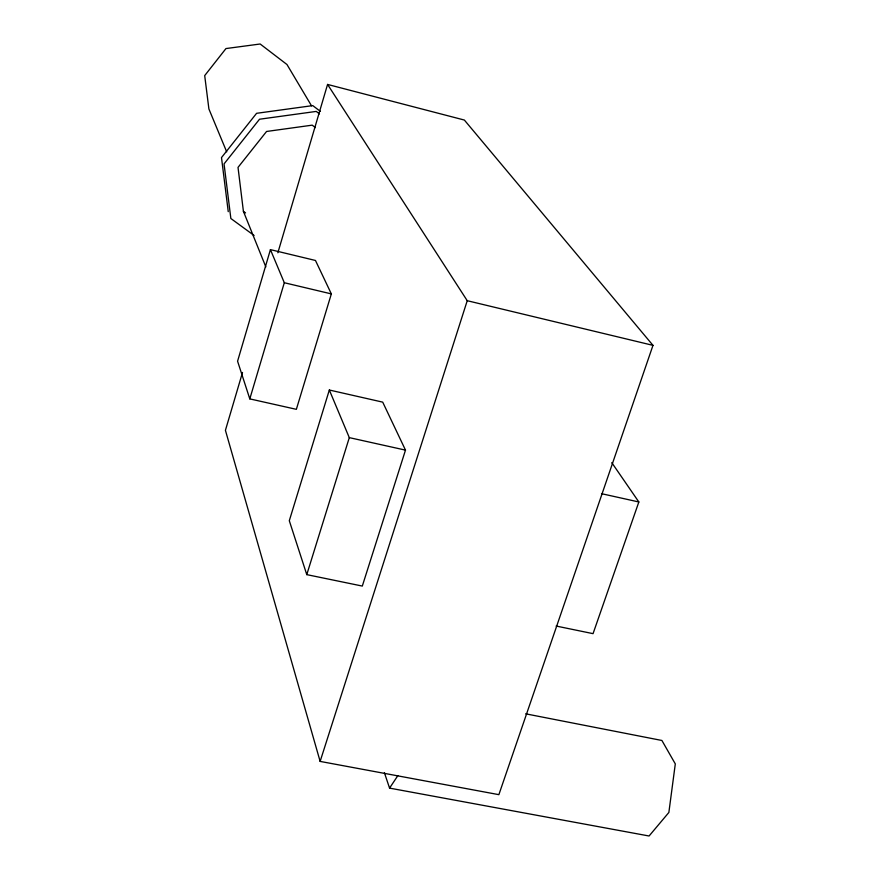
<?xml version="1.0" encoding="UTF-8"?>
<svg xmlns="http://www.w3.org/2000/svg" width="880" height="880" viewBox="0 0 880 880"><rect width="100%" height="100%" fill="white"/><g stroke="black" fill="none" stroke-linecap="round" stroke-linejoin="round"><path stroke-width="1.32" d="M270.424 249.623L237.578 361.207L249.799 398.893L296.362 409.332L331.342 293.898L315.469 260.469L270.424 249.623L284.306 282.733L249.799 398.893M242.517 372.46L225.423 430.32L320.133 761.409L498.872 794.662L652.982 345.356L464.365 120.054L327.569 84.436L277.86 252.78M329.329 390.016L289.3 520.718L306.779 574.629L362.307 586.069L405.493 450.12L382.712 402.138L329.329 390.016L349.305 437.635L306.779 574.629M320.133 761.409L467.236 300.707L327.569 84.436M611.776 462.649L638.847 501.974L593.054 633.655L556.138 626.043M525.646 713.812L661.903 740.476L675.301 763.895L668.866 812.46L649.077 836L389.565 788.117L397.848 775.643M349.305 437.635L405.493 450.12M601.524 493.68L638.847 501.974M284.306 282.733L331.342 293.898M467.236 300.707L652.982 345.356M254.1 235.488L230.857 218.504L224.048 163.911L259.512 119.229L316.25 111.419L319.462 113.872M315.425 127.6L312.202 125.158L266.563 131.472L238.018 167.387L243.408 211.354L245.575 212.938M320.397 111.408L312.774 105.6L256.586 113.311L221.496 157.575L228.25 211.673M311.531 105.831L286.968 64.515L260.161 44L225.962 48.565L204.699 75.603L208.901 108.977L226.688 151.822M243.408 211.354L265.837 266.915M384.406 772.728L389.565 788.117"/></g></svg>
